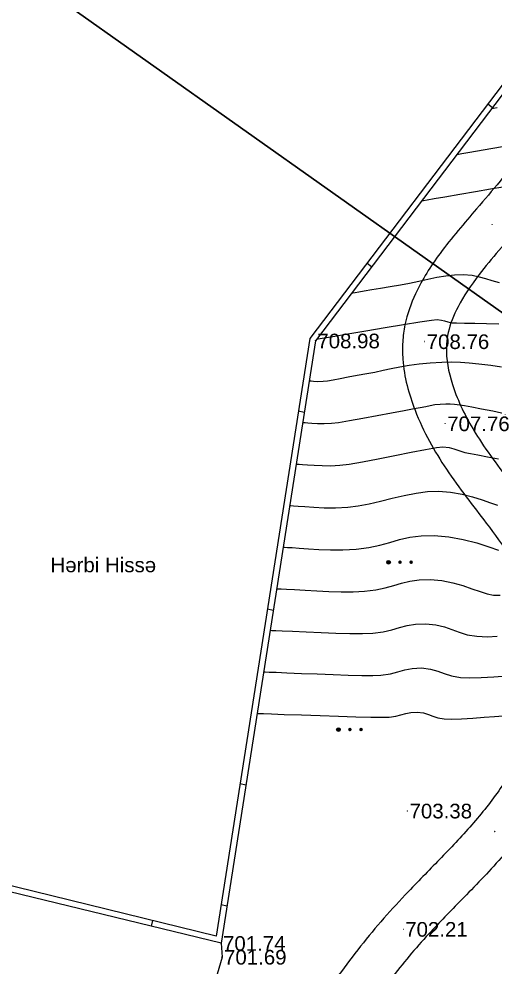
# Model space of a CAD drawing. Header units: feet. Extents: x 3381 to 682707, y 675186 to 4374675.
# Drawn here: x 680578.2 to 680610.7, y 4372600.8 to 4372665.6 of the extents above; entities that cross this region are included whole.
import ezdxf

# ---------------------------------------------------------------- set-up
doc = ezdxf.new("R2010")
doc.units = ezdxf.units.FT
doc.header["$MEASUREMENT"] = 0
doc.header["$PDMODE"] = 34
doc.header["$PDSIZE"] = 0.01
doc.linetypes.add('ACAD_ISO03W100', pattern=[30, 12, -18])
doc.layers.get('0').update_dxf_attribs({"linetype": 'CONTINUOUS'})
for name, color, linetype in [('0_Point_Height', 2, 'CONTINUOUS'), ('0_Point_Point', 7, 'CONTINUOUS'), ('col bitkisi', 7, 'CONTINUOUS')]:
    doc.layers.add(name, color=color, linetype=linetype)
for name, color, linetype, lineweight in [('ANA HORIZONTAL', 24, 'CONTINUOUS', 30), ('HORIZANTAL', 24, 'CONTINUOUS', 13), ('kontur', 5, 'CONTINUOUS', 0)]:
    doc.layers.add(name, color=color, linetype=linetype, lineweight=lineweight)
doc.styles.get("Standard").update_dxf_attribs({"font": 'arial.ttf', "height": 1.5})

msp = doc.modelspace()

# ---------------------------------------------------------------- hatches: boundary and pattern name
at = {"layer": 'col bitkisi', "lineweight": 9, "ltscale": 1.5}
h = msp.add_hatch(color=256, dxfattribs=at)
edge = h.paths.add_edge_path()
edge.add_arc((680603.414, 4372628.471), 0.125, 0, 360)
h = msp.add_hatch(color=256, dxfattribs=at)
edge = h.paths.add_edge_path()
edge.add_arc((680604.196, 4372628.471), 0.125, 0, 360)
h = msp.add_hatch(color=256, dxfattribs=at)
edge = h.paths.add_edge_path()
edge.add_arc((680604.955, 4372628.471), 0.125, 0, 360)
h = msp.add_hatch(color=256, dxfattribs=at)
edge = h.paths.add_edge_path()
edge.add_arc((680599.993, 4372617.037), 0.125, 0, 360)
h = msp.add_hatch(color=256, dxfattribs=at)
edge = h.paths.add_edge_path()
edge.add_arc((680600.775, 4372617.037), 0.125, 0, 360)
h = msp.add_hatch(color=256, dxfattribs=at)
edge = h.paths.add_edge_path()
edge.add_arc((680601.534, 4372617.037), 0.125, 0, 360)

# ---------------------------------------------------------------- linework, layer by layer
at = {"color": 1, "lineweight": 30}
msp.add_line((680448.768, 4372760.546), (681004.723, 4372366.794), dxfattribs=at)
at = {"linetype": 'Continuous', "lineweight": 9}
for p, q in [((680634.24, 4372691.46, 716.528), (680598.031, 4372643.76, 708.969)), ((680634.559, 4372691.218, 716.528), (680598.413, 4372643.6, 708.982)), ((680610.206, 4372659.798, -710.059), (680610.521, 4372659.551, -710.059)), ((680601.943, 4372648.912), (680602.258, 4372648.666)), ((680598.031, 4372643.76, 708.969), (680591.64, 4372602.922, 701.811)), ((680598.413, 4372643.6, 708.982), (680591.968, 4372602.43, 701.736)), ((680597.645, 4372638.699, -130.678), (680597.254, 4372638.794, -141.271)), ((680595.526, 4372625.164, -100.968), (680595.136, 4372625.259, -111.551)), ((680593.66, 4372613.24, -86.119), (680593.27, 4372613.335, -96.693)), ((680591.64, 4372602.922, 690.28), (680566.166, 4372609.141)), ((680591.968, 4372602.43, 701.736), (680566.071, 4372608.753)), ((680592.365, 4372604.967, -68.321), (680591.975, 4372605.062, -78.89)), ((680587.287, 4372603.985, 478.557), (680587.197, 4372603.595, 478.557)), ((680591.968, 4372602.43, 701.736), (680592.038, 4372601.489, 701.692)), ((680592.038, 4372601.489, 701.692), (680582.802, 4372570.299, 695.222))]:
    msp.add_line(p, q, dxfattribs=at)
for points, knots in [([(680652.9, 4372689.374), (680648.96, 4372685.611), (680648.432, 4372685.56), (680646.843, 4372685.4), (680645.779, 4372685.284), (680642.828, 4372684.877), (680640.95, 4372684.523), (680638.173, 4372683.645), (680637.221, 4372683.274), (680635.731, 4372682.536), (680635.171, 4372682.22), (680634.01, 4372681.465), (680633.422, 4372681.018), (680632.307, 4372680.069), (680631.778, 4372679.565), (680630.535, 4372678.294), (680629.845, 4372677.507), (680628.735, 4372676.189), (680628.301, 4372675.659), (680627.444, 4372674.613), (680627.019, 4372674.092), (680625.753, 4372672.537), (680624.92, 4372671.509), (680622.441, 4372668.441), (680620.814, 4372666.418), (680617.905, 4372662.823), (680616.628, 4372661.252), (680614.593, 4372658.774), (680613.851, 4372657.876), (680612.418, 4372656.155), (680611.729, 4372655.332), (680610.501, 4372653.878), (680609.967, 4372653.249), (680608.598, 4372651.648), (680607.724, 4372650.642), (680606.293, 4372648.701), (680605.706, 4372647.791), (680604.94, 4372646.138), (680604.692, 4372645.434), (680604.458, 4372644.312), (680604.404, 4372643.918), (680604.356, 4372643.124), (680604.361, 4372642.729), (680604.48, 4372641.129), (680604.796, 4372639.956), (680605.508, 4372638.112), (680605.844, 4372637.405), (680606.57, 4372636.069), (680606.961, 4372635.437), (680608.249, 4372633.514), (680609.197, 4372632.321), (680610.661, 4372630.387), (680611.212, 4372629.636), (680612.213, 4372628.105), (680612.66, 4372627.328), (680613.33, 4372625.858), (680613.572, 4372625.171), (680613.917, 4372623.735), (680614.022, 4372622.994), (680614.1, 4372621.396), (680614.053, 4372620.542), (680613.789, 4372618.862), (680613.573, 4372618.032), (680612.777, 4372615.798), (680612.045, 4372614.445), (680610.573, 4372612.298), (680609.919, 4372611.47), (680608.528, 4372609.862), (680607.789, 4372609.079), (680606.287, 4372607.527), (680605.526, 4372606.758), (680604.203, 4372605.373), (680603.639, 4372604.765), (680602.544, 4372603.513), (680602.016, 4372602.874), (680600.476, 4372600.927), (680599.511, 4372599.59), (680597.812, 4372597.126), (680597.064, 4372596.005), (680595.595, 4372593.736), (680594.876, 4372592.59), (680592.775, 4372589.115), (680591.448, 4372586.752), (680589.053, 4372582.063), (680587.973, 4372579.742), (680586.31, 4372575.717), (680585.673, 4372574.034), (680584.515, 4372570.628), (680583.993, 4372568.911), (680582.979, 4372565.283), (680582.497, 4372563.37), (680581.714, 4372560.077), (680581.398, 4372558.7), (680580.785, 4372555.936), (680580.49, 4372554.548), (680580.065, 4372552.375), (680579.92, 4372551.6), (680579.681, 4372550.2), (680579.586, 4372549.581), (680579.346, 4372547.617), (680579.27, 4372546.273), (680579.273, 4372543.257), (680579.394, 4372541.585), (680579.834, 4372538.293), (680580.15, 4372536.674), (680580.79, 4372533.958), (680581.084, 4372532.85), (680581.649, 4372530.852), (680581.915, 4372529.959), (680582.408, 4372528.345), (680582.634, 4372527.615), (680583.129, 4372526.141), (680583.399, 4372525.401), (680583.854, 4372524.31), (680584.011, 4372523.957), (680584.514, 4372522.903), (680584.875, 4372522.242), (680585.556, 4372520.972), (680585.876, 4372520.363), (680586.274, 4372519.461), (680586.395, 4372519.157), (680586.582, 4372518.603), (680586.653, 4372518.356), (680586.776, 4372517.832), (680586.828, 4372517.559), (680586.962, 4372516.722), (680587.024, 4372516.132), (680584.839, 4372511.718)], [0, 0, 0, 0, 1.504182, 1.504182, 4.512547, 4.512547, 9.897023, 9.897023, 12.795834, 12.795834, 14.604059, 14.604059, 16.662244, 16.662244, 18.72043, 18.72043, 21.69221, 21.69221, 23.690537, 23.690537, 25.688865, 25.688865, 29.68552, 29.68552, 37.678831, 37.678831, 43.858623, 43.858623, 47.338723, 47.338723, 50.479181, 50.479181, 52.843093, 52.843093, 56.452422, 56.452422, 59.343353, 59.343353, 61.301717, 61.301717, 62.310714, 62.310714, 63.319712, 63.319712, 66.426739, 66.426739, 68.50177, 68.50177, 70.576802, 70.576802, 75.092259, 75.092259, 77.984383, 77.984383, 80.876507, 80.876507, 83.368148, 83.368148, 85.859789, 85.859789, 88.693846, 88.693846, 91.527902, 91.527902, 96.504404, 96.504404, 99.813748, 99.813748, 103.123092, 103.123092, 106.359907, 106.359907, 108.778682, 108.778682, 111.197456, 111.197456, 116.035005, 116.035005, 120.025858, 120.025858, 124.016711, 124.016711, 131.998417, 131.998417, 139.538843, 139.538843, 144.840516, 144.840516, 150.142189, 150.142189, 155.992549, 155.992549, 160.212599, 160.212599, 164.43265, 164.43265, 166.77754, 166.77754, 168.584028, 168.584028, 172.423705, 172.423705, 177.221179, 177.221179, 182.018653, 182.018653, 185.384546, 185.384546, 188.140377, 188.140377, 190.397291, 190.397291, 192.654204, 192.654204, 193.73589, 193.73589, 195.899262, 195.899262, 198.062634, 198.062634, 199.190084, 199.190084, 200.13488, 200.13488, 201.079676, 201.079676, 202.923933, 202.923933, 202.923933, 202.923933]), ([(680656.803, 4372682.904), (680649.241, 4372682.624), (680648.712, 4372682.573), (680647.134, 4372682.415), (680646.097, 4372682.3), (680643.296, 4372681.912), (680641.588, 4372681.581), (680639.171, 4372680.813), (680638.363, 4372680.494), (680637.114, 4372679.872), (680636.645, 4372679.604), (680635.496, 4372678.846), (680634.825, 4372678.3), (680633.515, 4372677.076), (680632.878, 4372676.4), (680631.614, 4372674.965), (680630.988, 4372674.205), (680628.841, 4372671.584), (680627.362, 4372669.758), (680624.434, 4372666.133), (680622.985, 4372664.332), (680618.598, 4372658.91), (680615.622, 4372655.268), (680611.902, 4372650.895), (680611.418, 4372650.333), (680610.476, 4372649.223), (680610.02, 4372648.673), (680609.033, 4372647.384), (680608.536, 4372646.649), (680607.849, 4372645.33), (680607.622, 4372644.744), (680607.434, 4372643.904), (680607.395, 4372643.644), (680607.359, 4372643.115), (680607.361, 4372642.839), (680607.445, 4372641.729), (680607.675, 4372640.827), (680608.226, 4372639.4), (680608.471, 4372638.872), (680609.009, 4372637.852), (680609.303, 4372637.357), (680610.386, 4372635.677), (680611.279, 4372634.53), (680612.797, 4372632.539), (680613.41, 4372631.724), (680614.58, 4372629.988), (680615.135, 4372629.07), (680615.882, 4372627.516), (680616.128, 4372626.921), (680616.538, 4372625.686), (680616.699, 4372625.055), (680617.056, 4372623.141), (680617.126, 4372621.835), (680616.955, 4372619.434), (680616.754, 4372618.34), (680616.152, 4372616.229), (680615.751, 4372615.21), (680614.797, 4372613.271), (680614.245, 4372612.35), (680612.865, 4372610.335), (680612.001, 4372609.27), (680610.217, 4372607.264), (680609.296, 4372606.319), (680607.63, 4372604.612), (680606.88, 4372603.846), (680605.704, 4372602.571), (680605.259, 4372602.067), (680604.387, 4372601.032), (680603.961, 4372600.503), (680602.706, 4372598.887), (680601.902, 4372597.77), (680600.375, 4372595.561), (680599.648, 4372594.474), (680598.227, 4372592.285), (680597.532, 4372591.18), (680595.503, 4372587.837), (680594.223, 4372585.569), (680591.846, 4372580.953), (680590.749, 4372578.606), (680589.095, 4372574.603), (680588.479, 4372572.969), (680587.356, 4372569.661), (680586.847, 4372567.984), (680585.85, 4372564.402), (680585.37, 4372562.492), (680584.599, 4372559.239), (680584.293, 4372557.899), (680583.701, 4372555.226), (680583.418, 4372553.891), (680583.003, 4372551.765), (680582.854, 4372550.97), (680582.621, 4372549.582), (680582.532, 4372548.984), (680582.395, 4372547.791), (680582.345, 4372547.191), (680582.25, 4372545.382), (680582.259, 4372544.167), (680582.448, 4372541.034), (680582.729, 4372539.125), (680583.519, 4372535.318), (680584.026, 4372533.419), (680584.772, 4372530.878), (680584.966, 4372530.237), (680585.359, 4372528.959), (680585.556, 4372528.33), (680585.951, 4372527.168), (680586.146, 4372526.631), (680586.498, 4372525.757), (680586.646, 4372525.413), (680586.928, 4372524.806), (680587.059, 4372524.54), (680587.339, 4372523.996), (680587.486, 4372523.721), (680587.937, 4372522.88), (680588.252, 4372522.301), (680588.777, 4372521.229), (680588.994, 4372520.749), (680589.314, 4372519.906), (680589.431, 4372519.553), (680589.628, 4372518.834), (680589.706, 4372518.477), (680589.901, 4372517.418), (680589.977, 4372516.73), (680590.056, 4372515.988), (680590.064, 4372515.907), (680591.798, 4372511.595)], [0, 0, 0, 0, 1.519576, 1.519576, 4.558728, 4.558728, 9.930594, 9.930594, 12.837598, 12.837598, 14.698947, 14.698947, 17.596272, 17.596272, 20.493598, 20.493598, 23.430765, 23.430765, 30.540606, 30.540606, 37.650448, 37.650448, 51.870131, 51.870131, 53.943342, 53.943342, 56.016553, 56.016553, 58.839775, 58.839775, 61.186701, 61.186701, 62.257023, 62.257023, 63.327345, 63.327345, 66.426341, 66.426341, 68.26825, 68.26825, 70.110159, 70.110159, 74.62153, 74.62153, 77.595, 77.595, 80.568471, 80.568471, 82.304355, 82.304355, 84.04024, 84.04024, 87.512009, 87.512009, 90.504027, 90.504027, 93.496045, 93.496045, 96.488063, 96.488063, 100.372173, 100.372173, 104.256283, 104.256283, 107.517701, 107.517701, 109.618427, 109.618427, 111.719153, 111.719153, 115.920605, 115.920605, 119.858792, 119.858792, 123.796978, 123.796978, 131.673352, 131.673352, 139.553481, 139.553481, 144.894421, 144.894421, 150.235361, 150.235361, 156.190392, 156.190392, 160.321983, 160.321983, 164.453574, 164.453574, 166.899961, 166.899961, 168.797126, 168.797126, 170.694291, 170.694291, 174.488621, 174.488621, 180.488906, 180.488906, 186.48919, 186.48919, 188.508696, 188.508696, 190.528201, 190.528201, 192.322947, 192.322947, 193.52533, 193.52533, 194.478712, 194.478712, 195.432094, 195.432094, 197.338858, 197.338858, 198.784376, 198.784376, 199.759029, 199.759029, 200.733681, 200.733681, 202.682985, 202.682985, 202.923933, 202.923933, 202.923933, 202.923933])]:
    msp.add_open_spline(points, degree=3, knots=knots, dxfattribs=at)
at = {"layer": '0_Point_Point', "lineweight": 9}
for p in [(680610.493, 4372651.559, 710.059), (680598.413, 4372643.6, 708.982), (680605.886, 4372643.552, 708.757), (680607.283, 4372637.94, 707.764), (680604.713, 4372611.477, 703.384), (680610.668, 4372610.077, 703.067), (680604.416, 4372603.394, 702.213), (680591.968, 4372602.43, 701.736), (680592.038, 4372601.489, 701.692)]:
    msp.add_point(p, dxfattribs=at)
at = {"layer": 'ANA HORIZONTAL', "color": 32, "lineweight": 9}
for points, elevation in [([(680597.094, 4372635.18), (680597.162, 4372635.177), (680597.304, 4372635.17), (680597.533, 4372635.155), (680597.871, 4372635.128), (680598.342, 4372635.094), (680598.869, 4372635.07), (680599.448, 4372635.067), (680600.08, 4372635.096), (680600.733, 4372635.178), (680601.642, 4372635.335), (680602.711, 4372635.54), (680603.845, 4372635.765), (680604.949, 4372635.985), (680605.927, 4372636.173), (680606.685, 4372636.302), (680607.128, 4372636.345), (680607.553, 4372636.3), (680607.882, 4372636.211), (680608.211, 4372636.097), (680608.634, 4372635.978), (680609.005, 4372635.901), (680609.524, 4372635.802), (680610.169, 4372635.679), (680610.916, 4372635.531)], 707.5), ([(680594.871, 4372620.975), (680594.994, 4372620.972), (680595.268, 4372620.963), (680595.738, 4372620.945), (680596.459, 4372620.916), (680597.467, 4372620.875), (680598.542, 4372620.831), (680599.625, 4372620.79), (680600.659, 4372620.757), (680601.587, 4372620.736), (680602.351, 4372620.732), (680602.894, 4372620.75), (680603.542, 4372620.84), (680604.058, 4372620.973), (680604.527, 4372621.111), (680605.033, 4372621.213), (680605.661, 4372621.241), (680606.282, 4372621.169), (680606.771, 4372621.028), (680607.217, 4372620.857), (680607.708, 4372620.697), (680608.333, 4372620.589), (680608.961, 4372620.566), (680609.752, 4372620.587), (680610.616, 4372620.636), (680611.461, 4372620.698)], 705)]:
    msp.add_lwpolyline(points, dxfattribs=dict(at, elevation=elevation))
at = {"layer": 'col bitkisi', "lineweight": 9, "ltscale": 1.5}
for centre in [(680603.414, 4372628.471), (680599.993, 4372617.037)]:
    msp.add_circle(centre, 0.125, dxfattribs=at)
at = {"layer": 'HORIZANTAL', "color": 32, "linetype": 'Continuous', "lineweight": 9}
for points, elevation in [([(680610.474, 4372659.49), (680610.582, 4372659.508), (680610.827, 4372659.551)], 711.5), ([(680608.079, 4372656.334), (680608.183, 4372656.352), (680608.419, 4372656.393), (680608.837, 4372656.466), (680609.488, 4372656.581), (680610.398, 4372656.743), (680611.345, 4372656.91)], 711), ([(680605.684, 4372653.179), (680605.797, 4372653.198), (680606.059, 4372653.243), (680606.528, 4372653.323), (680607.263, 4372653.449), (680608.293, 4372653.627), (680609.359, 4372653.809), (680610.369, 4372653.981), (680611.23, 4372654.125)], 710.5), ([(680600.894, 4372646.869), (680600.969, 4372646.882), (680601.127, 4372646.908), (680601.382, 4372646.951), (680601.757, 4372647.015), (680602.281, 4372647.104), (680602.867, 4372647.202), (680603.514, 4372647.311), (680604.223, 4372647.428), (680604.855, 4372647.545), (680605.482, 4372647.678), (680606.104, 4372647.814), (680606.72, 4372647.939), (680607.327, 4372648.041), (680607.926, 4372648.106), (680608.515, 4372648.121), (680609.12, 4372648.074), (680609.611, 4372647.977), (680610.046, 4372647.85), (680610.479, 4372647.711), (680610.967, 4372647.58)], 709.5), ([(680598.499, 4372643.714), (680598.504, 4372643.715), (680598.524, 4372643.718), (680598.568, 4372643.725), (680598.614, 4372643.733), (680598.883, 4372643.779), (680599.597, 4372643.901), (680600.632, 4372644.077), (680601.866, 4372644.286), (680603.177, 4372644.504), (680604.444, 4372644.711), (680605.542, 4372644.885), (680606.35, 4372645.004), (680606.745, 4372645.047), (680607.026, 4372645.017), (680607.243, 4372644.958), (680607.461, 4372644.891), (680607.743, 4372644.836), (680608.065, 4372644.818), (680608.605, 4372644.808), (680609.306, 4372644.799), (680610.106, 4372644.785), (680610.947, 4372644.758)], 709), ([(680597.984, 4372640.862), (680598.028, 4372640.86), (680598.127, 4372640.853), (680598.296, 4372640.84), (680598.561, 4372640.826), (680598.955, 4372640.834), (680599.232, 4372640.868), (680599.622, 4372640.934), (680600.105, 4372641.023), (680600.662, 4372641.129), (680601.275, 4372641.244), (680601.923, 4372641.36), (680602.481, 4372641.467), (680603.036, 4372641.587), (680603.602, 4372641.711), (680604.192, 4372641.832), (680604.82, 4372641.942), (680605.501, 4372642.034), (680606.247, 4372642.1), (680607.063, 4372642.144), (680607.731, 4372642.16), (680608.325, 4372642.146), (680608.917, 4372642.103), (680609.583, 4372642.031), (680610.396, 4372641.93), (680611.127, 4372641.829)], 708.5), ([(680597.539, 4372638.021), (680597.593, 4372638.019), (680597.707, 4372638.013), (680597.894, 4372637.999), (680598.174, 4372637.977), (680598.571, 4372637.953), (680599.019, 4372637.945), (680599.518, 4372637.965), (680600.003, 4372638.025), (680600.744, 4372638.145), (680601.652, 4372638.304), (680602.637, 4372638.485), (680603.61, 4372638.668), (680604.482, 4372638.833), (680605.163, 4372638.963), (680605.564, 4372639.037), (680605.958, 4372639.114), (680606.268, 4372639.181), (680606.573, 4372639.236), (680606.951, 4372639.274), (680607.324, 4372639.292), (680607.617, 4372639.289), (680607.909, 4372639.265), (680608.281, 4372639.22), (680608.601, 4372639.171), (680609.105, 4372639.084), (680609.763, 4372638.96), (680610.547, 4372638.803), (680611.43, 4372638.617)], 708), ([(680596.65, 4372632.339), (680596.74, 4372632.336), (680596.929, 4372632.326), (680597.236, 4372632.305), (680597.688, 4372632.27), (680598.319, 4372632.225), (680599.023, 4372632.193), (680599.798, 4372632.188), (680600.643, 4372632.227), (680601.334, 4372632.314), (680602.079, 4372632.462), (680602.861, 4372632.648), (680603.668, 4372632.848), (680604.483, 4372633.039), (680605.292, 4372633.197), (680606.081, 4372633.3), (680606.834, 4372633.324), (680607.655, 4372633.254), (680608.435, 4372633.113), (680609.16, 4372632.927), (680609.814, 4372632.724), (680610.381, 4372632.527), (680610.847, 4372632.364)], 707), ([(680596.205, 4372629.498), (680596.301, 4372629.495), (680596.503, 4372629.485), (680596.826, 4372629.464), (680597.296, 4372629.428), (680597.945, 4372629.379), (680598.662, 4372629.335), (680599.445, 4372629.309), (680600.293, 4372629.313), (680601.206, 4372629.358), (680602.074, 4372629.465), (680602.824, 4372629.629), (680603.505, 4372629.821), (680604.168, 4372630.013), (680604.861, 4372630.176), (680605.636, 4372630.283), (680606.541, 4372630.303), (680607.535, 4372630.212), (680608.514, 4372630.027), (680609.435, 4372629.787), (680610.257, 4372629.531), (680610.936, 4372629.296)], 706.5), ([(680595.76, 4372626.657), (680595.863, 4372626.654), (680596.082, 4372626.645), (680596.444, 4372626.626), (680596.98, 4372626.594), (680597.719, 4372626.548), (680598.513, 4372626.503), (680599.339, 4372626.467), (680600.172, 4372626.447), (680600.99, 4372626.452), (680601.768, 4372626.489), (680602.546, 4372626.582), (680603.194, 4372626.721), (680603.764, 4372626.883), (680604.304, 4372627.042), (680604.864, 4372627.178), (680605.496, 4372627.266), (680606.247, 4372627.282), (680607.049, 4372627.209), (680607.795, 4372627.061), (680608.482, 4372626.868), (680609.106, 4372626.659), (680609.665, 4372626.463), (680610.155, 4372626.309), (680610.574, 4372626.227), (680611.043, 4372626.216)], 706), ([(680595.315, 4372623.816), (680595.436, 4372623.813), (680595.702, 4372623.803), (680596.155, 4372623.783), (680596.841, 4372623.75), (680597.792, 4372623.703), (680598.8, 4372623.657), (680599.81, 4372623.618), (680600.77, 4372623.594), (680601.628, 4372623.592), (680602.331, 4372623.619), (680603.054, 4372623.712), (680603.643, 4372623.85), (680604.164, 4372624.004), (680604.68, 4372624.144), (680605.255, 4372624.24), (680605.954, 4372624.262), (680606.655, 4372624.191), (680607.232, 4372624.049), (680607.742, 4372623.869), (680608.244, 4372623.68), (680608.795, 4372623.516), (680609.454, 4372623.408), (680610.169, 4372623.377), (680610.841, 4372623.405)], 705.5), ([(680594.426, 4372618.135), (680594.566, 4372618.13), (680594.879, 4372618.121), (680595.427, 4372618.102), (680596.275, 4372618.073), (680597.468, 4372618.03), (680598.735, 4372617.985), (680599.998, 4372617.942), (680601.18, 4372617.906), (680602.203, 4372617.881), (680602.988, 4372617.871), (680603.457, 4372617.881), (680603.904, 4372617.943), (680604.261, 4372618.035), (680604.585, 4372618.13), (680604.934, 4372618.201), (680605.367, 4372618.22), (680605.796, 4372618.17), (680606.134, 4372618.073), (680606.442, 4372617.955), (680606.781, 4372617.844), (680607.213, 4372617.77), (680607.731, 4372617.754), (680608.405, 4372617.776), (680609.165, 4372617.822), (680609.939, 4372617.879), (680610.656, 4372617.931), (680611.246, 4372617.965)], 704.5)]:
    msp.add_lwpolyline(points, dxfattribs=dict(at, elevation=elevation))

# ---------------------------------------------------------------- texts
at = {"layer": '0_Point_Height', "color": 0, "lineweight": 9}
for s, p in [('708.98', (680598.548, 4372643.086, 708.982)), ('708.76', (680606.021, 4372643.038, 708.757)), ('707.76', (680607.418, 4372637.426, 707.764)), ('703.38', (680604.848, 4372610.963, 703.384)), ('702.21', (680604.551, 4372602.88, 702.213)), ('701.74', (680592.103, 4372601.916, 701.736)), ('701.69', (680592.173, 4372600.975, 701.692))]:
    msp.add_text(s, height=1, dxfattribs=at).set_placement(p)
at = {"layer": 'kontur', "color": 0, "linetype": 'ACAD_ISO03W100', "lineweight": 9, "ltscale": 0.35, "insert": (680580.316, 4372628.784), "char_height": 1, "attachment_point": 1}
msp.add_mtext_dynamic_manual_height_columns('{\\fArial|b0|i0|c204|p34;H\\fArial|b0|i0|c238|p34;ərbi Hissə}', width=10.61016, gutter_width=12.5, heights=[0], dxfattribs=at)

doc.saveas('drawing.dxf')
